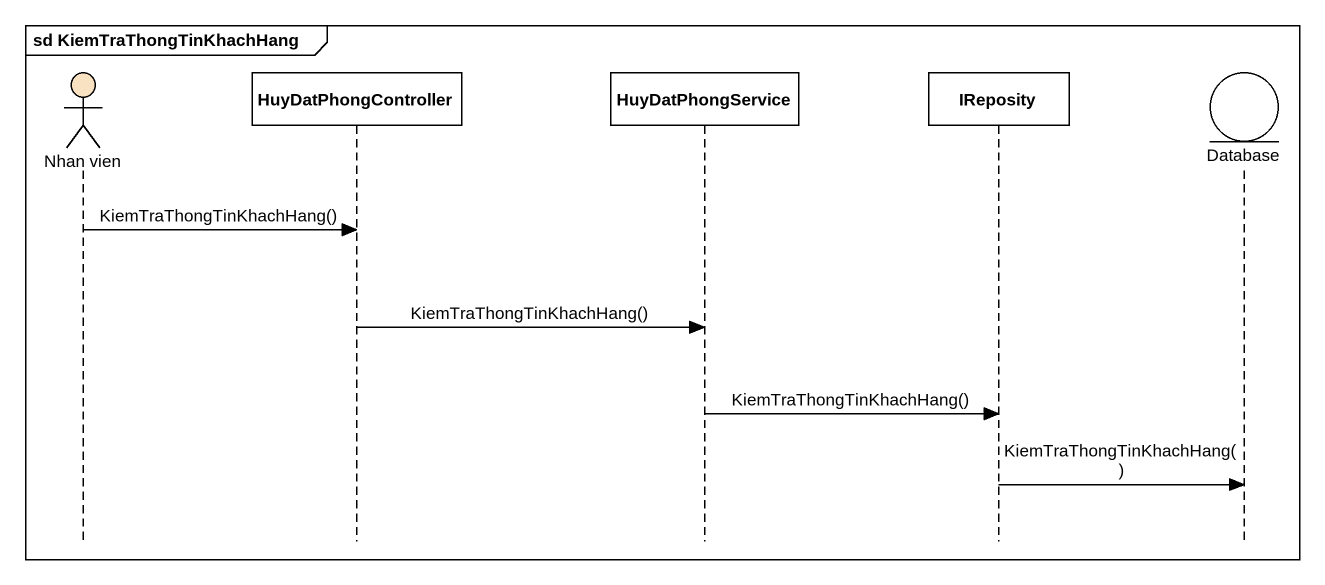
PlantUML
@startuml
mainframe sd KiemTraThongTinKhachHang
hide footbox
actor "Nhan vien" as Nhan_vien #F8E2C1
participant HuyDatPhongController
participant HuyDatPhongService
participant IReposity
entity "Database" as Database_

Nhan_vien -> HuyDatPhongController : KiemTraThongTinKhachHang()
HuyDatPhongController -> HuyDatPhongService : KiemTraThongTinKhachHang()
HuyDatPhongService -> IReposity : KiemTraThongTinKhachHang()
IReposity -> Database_ : KiemTraThongTinKhachHang()
@enduml
